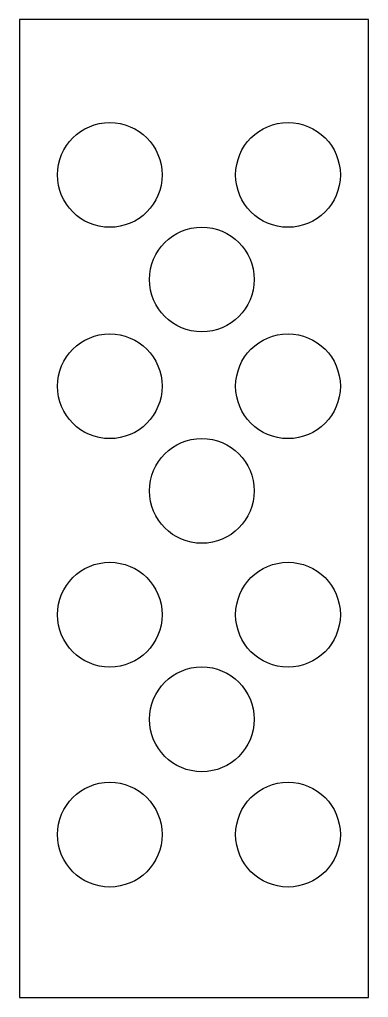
# Model space of a CAD drawing. Header units: millimetres. Extents: x 33 to 133, y 17 to 297.
import ezdxf

# ---------------------------------------------------------------- set-up
doc = ezdxf.new("R2010")
doc.units = ezdxf.units.MM

msp = doc.modelspace()

# ---------------------------------------------------------------- linework, layer by layer
msp.add_lwpolyline([(33.3, 17.26), (133.3, 17.26), (133.3, 297.26), (33.3, 297.26)], close=True)
for centre in [(59.15, 252.77), (110.24, 252.77), (85.54, 222.82), (59.15, 192.26), (110.24, 192.26), (85.54, 162.3), (59.15, 126.86), (110.24, 126.86), (85.54, 96.9), (59.15, 63.88), (110.24, 63.88)]:
    msp.add_circle(centre, 15)

doc.saveas('drawing.dxf')
